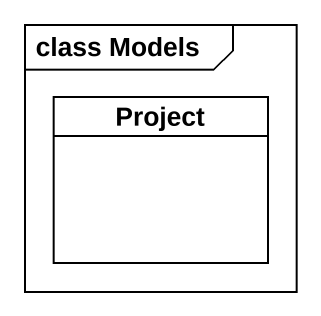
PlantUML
@startuml
mainframe class Models
hide circle
hide empty members
class Project
@enduml
